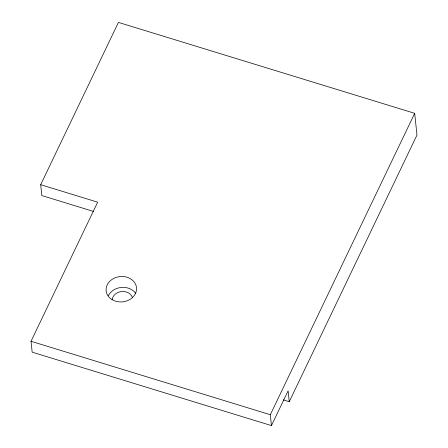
<?xml version="1.0" encoding="UTF-8"?>
<svg xmlns="http://www.w3.org/2000/svg" width="448" height="448" viewBox="0 0 448 448"><rect width="100%" height="100%" fill="white"/><g stroke="black" fill="none" stroke-linecap="round" stroke-linejoin="round"><path stroke-width="0.67" d="M93.503 211.428L41.832 195.569L40.69 184.694L118.429 22.4L414.691 113.322L416.976 135.072L289.257 401.699L283.242 399.851M289.257 401.699L288.114 390.824L271.454 425.6L32.166 352.162L31.024 341.286L97.658 202.177L40.69 184.694M271.454 425.6L270.312 414.725L414.691 113.322M31.024 341.286L270.312 414.725M108.332 295.758A15.277 12.706 -6 0 1 121.559 287.414A15.277 12.706 -6 0 1 135.811 293.513M112.207 299.359A10.349 8.607 -6 0 1 121.71 291.519A10.349 8.607 -6 0 1 132.418 297.483M112.118 299.667A15.277 12.706 -6 0 0 136.45 290.304A15.277 12.706 -6 0 0 115.382 277.682A15.277 12.706 -6 0 0 112.118 299.667"/></g></svg>
